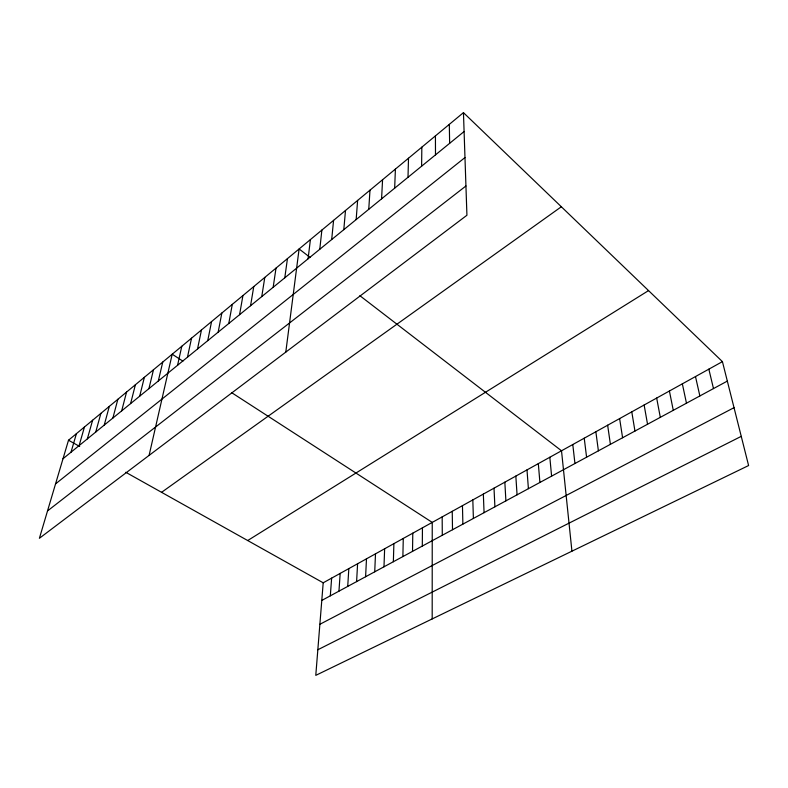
<?xml version="1.0" encoding="UTF-8"?>
<svg xmlns="http://www.w3.org/2000/svg" width="788" height="788" viewBox="0 0 788 788"><rect width="100%" height="100%" fill="white"/><g stroke="black" fill="none" stroke-linecap="round" stroke-linejoin="round"><path stroke-width="1.18" d="M432.188 618.925L432.238 522.395L231.475 392.552M422.309 546.074L422.447 527.822M421.61 166.189L421.836 147.159M412.518 551.373L412.794 533.171M402.875 556.584L403.279 538.44M408.007 177.29L408.499 158.221M393.36 561.736L393.892 543.641M383.983 566.808L384.633 548.773M394.66 188.174L395.409 169.075M374.724 571.812L375.502 553.836M365.602 576.747L366.489 558.82M381.579 198.842L382.574 179.723M356.6 581.613L357.594 563.745M347.725 586.42L348.828 568.611M368.754 209.312L369.986 190.174M338.958 591.158L340.17 573.408M330.31 595.836L331.63 578.136M356.156 219.586L357.624 200.418M722.429 361.633L323.198 582.805L315.781 675.355L748.6 465.541L722.429 361.633L463.452 112.645L68.507 440.226L39.4 538.283L466.929 215.252L463.452 112.645M343.804 229.663L345.489 210.485M331.689 239.552L333.58 220.364M319.78 249.264L321.878 230.066M308.098 258.789L310.393 239.601M285.788 352.118L299.105 248.959L310.206 257.499M284.783 277.809L287.453 258.622M273.17 287.295L276.017 268.107M261.764 296.593L264.788 277.415M250.564 305.734L253.766 286.566M239.572 314.698L242.931 295.549M228.776 323.504L232.293 304.375M218.168 332.162L221.832 313.043M207.756 340.652L211.568 321.563M197.522 349.005L201.472 329.936M187.465 357.21L191.543 338.17M177.576 365.268L181.792 346.257M149.09 455.395L172.198 354.216L182.885 361.131M158.309 380.988L162.771 362.037M148.922 388.651L153.493 369.73M139.693 396.187L144.362 377.304M130.611 403.594L135.388 384.751M121.677 410.883L126.563 392.069M112.881 418.054L117.865 399.28M104.233 425.106L109.315 406.372M95.732 432.051L100.894 413.355M87.35 438.877L92.61 420.231M79.115 445.604L84.454 426.998M70.999 452.223L76.416 433.666M63.01 458.734L464.093 131.537M55.534 483.911L464.969 157.57M47.516 510.929L465.935 185.988M161.57 492.323L561.342 206.761M247.698 540.538L648.544 290.595M321.78 600.446L727.324 381.096M319.869 624.303L734.022 407.672M317.84 649.755L741.252 436.355M68.507 440.226L79.687 446.481M125.745 472.268L323.198 582.805M359.889 295.707L561.509 450.775L571.93 551.186M708.845 369.148L713.485 388.582M695.489 376.556L699.862 395.95M682.349 383.835L686.466 403.2M669.406 391.006L673.277 410.331M656.67 398.058L660.305 417.344M644.131 405.012L647.539 424.249M631.779 411.848L634.961 431.056M619.624 418.586L622.589 437.744M607.646 425.215L610.404 444.343M595.856 431.755L598.397 450.834M584.233 438.187L586.587 457.217M572.787 444.531L574.945 463.521M549.827 457.247L551.6 476.139M538.322 463.62L539.908 482.463M526.995 469.904L528.403 488.688M515.835 476.08L517.066 494.825M504.842 482.177L505.896 500.863M494.007 488.176L494.903 506.812M483.339 494.086L484.068 512.673M472.82 499.917L473.391 518.445M462.457 505.66L462.881 524.128M449.308 124.376L449.643 143.317M452.243 511.314L452.509 529.733M442.166 516.898L442.295 535.259M435.429 135.881L435.488 154.872"/></g></svg>
